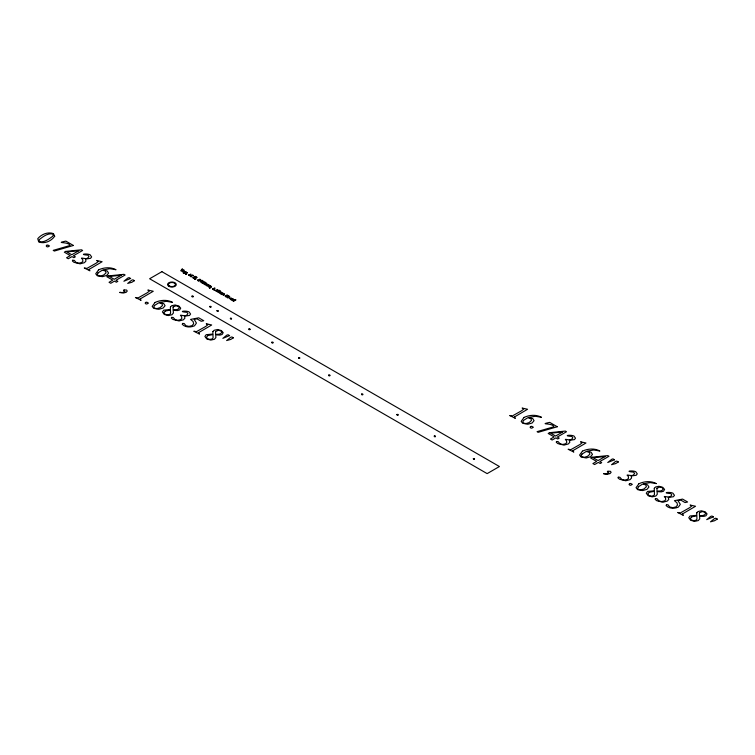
<?xml version="1.0" encoding="UTF-8"?>
<svg xmlns="http://www.w3.org/2000/svg" width="755" height="755" viewBox="0 0 755 755"><rect width="100%" height="100%" fill="white"/><g stroke="black" fill="none" stroke-linecap="round" stroke-linejoin="round"><path stroke-width="1.13" d="M192.006 296.139C191.628 298.112 194.95 295.564 192.006 296.139L193.157 296.8M209.824 306.426C209.446 308.399 212.768 305.85 209.824 306.426L210.975 307.087M217.025 310.579C216.638 312.561 219.969 310.003 217.025 310.579L218.176 311.249M230.388 318.299C230.011 320.271 233.333 317.723 230.388 318.299L231.54 318.959M248.895 328.982C248.518 330.964 251.84 328.406 248.895 328.982L250.047 329.642M271.857 342.232C271.479 344.214 274.801 341.666 271.857 342.232L273.008 342.902M298.584 357.672C298.206 359.644 301.528 357.096 298.584 357.672L299.744 358.332M328.746 375.084C328.368 377.056 331.69 374.508 328.746 375.084L329.897 375.745M361.645 394.072C361.267 396.054 364.589 393.506 361.645 394.072L362.796 394.742M396.941 414.457C396.564 416.439 399.886 413.882 396.941 414.457L398.102 415.118M434.295 436.022C433.917 438.004 437.239 435.446 434.295 436.022L435.456 436.692M473.366 458.578C472.989 460.559 476.311 458.002 473.366 458.578L474.527 459.248M225.132 295.828C226.264 298.923 226.613 293.94 227.935 295.913M227.953 295.932L227.425 295.073A1.048 0.604 0 0 0 226.83 295.016C225.547 295.262 227.104 297.819 225.16 295.837M226.925 296.866C228.001 299.952 228.501 294.988 229.718 296.951M229.746 296.96L229.209 296.102A1.048 0.604 0 0 0 228.614 296.045C227.331 296.3 228.897 298.848 226.944 296.875M231.643 298.536C232.615 297.206 225.49 299.169 231.625 298.527M202.859 282.077L204.039 281.757L202.925 281.03C205.058 282.379 199.216 282.276 202 282.889A1.029 0.595 0 0 0 202.566 282.785L202.831 282.096M183.984 272.385L184.956 272.98L183.135 272.866L184.579 273.414L186.4 272.14A1.104 0.642 0 0 0 185.938 271.743L183.984 272.385M170.432 307.011L170.385 309.522L163.722 310.145L162.41 311.938L164.279 314.457L168.299 315.562L171.961 314.75L173.405 313.014L173.206 310.333L177.472 310.569L179.643 309.965L180.709 308.153L178.897 306.039L175.094 304.982L171.678 305.737L170.432 307.011M212.919 331.539L212.872 334.05L206.2 334.673L204.898 336.466L206.766 338.986L210.787 340.09L214.448 339.278L215.892 337.542L215.694 334.861L219.96 335.097L222.121 334.493L223.197 332.681L221.375 330.567L217.572 329.51L214.156 330.265L212.919 331.539M654.302 488.287L654.255 490.797L647.582 491.43L646.28 493.213L648.149 495.742L652.169 496.847L655.831 496.035L657.275 494.289L657.077 491.609L661.342 491.845L663.503 491.241L664.579 489.429L662.758 487.315L658.955 486.267L655.538 487.013L654.302 488.287M696.789 512.815L696.742 515.325L690.07 515.958L688.768 517.741L690.627 520.27L694.647 521.375L698.318 520.563L699.753 518.817L699.564 516.137L703.82 516.373L705.991 515.769L707.058 513.957L705.245 511.843L701.442 510.795L698.026 511.541L696.789 512.815M204.331 283.351L203.095 283.351L204.331 283.351M218.554 291.392C214.769 291.732 219.601 292.553 218.988 290.515L220.243 290.92L218.959 290.184L217.761 290.873L218.554 291.392M232.833 299.207L231.105 299.546L232.833 299.207M205.822 282.729C204.435 284.871 201.047 283.125 204.624 282.153A0.944 0.547 0 0 1 205.162 282.2L205.822 282.729M232.427 300.433L233.522 301.283L235.966 299.877L234.909 300.141A1.123 0.651 0 0 0 234.437 299.754A0.972 0.557 0 0 0 233.833 299.669L232.427 300.433M88.882 269.478L89.93 270.809L84.258 267.978L86.91 268.393L96.13 263.202L98.225 261.57L96.697 260.503L102.133 261.721L88.882 269.478M140.034 299.018L141.091 300.339L135.409 297.508L138.061 297.932L147.291 292.732L149.377 291.1L147.848 290.043L153.284 291.251L140.034 299.018M198.452 332.738L199.499 334.069L193.827 331.237L196.479 331.653L205.709 326.462L207.795 324.829L206.266 323.763L211.702 324.98L198.452 332.738M514.334 417.034L515.382 418.355L509.71 415.524L512.362 415.948L521.582 410.758L523.677 409.125L522.149 408.059L527.585 409.267L514.334 417.034M572.743 450.754L573.8 452.085L568.128 449.253L570.78 449.678L580 444.478L582.096 442.845L580.557 441.788L585.993 442.996L572.743 450.754M682.312 514.023L683.369 515.344L677.697 512.513L680.349 512.938L689.57 507.738L691.665 506.105L690.136 505.048L695.563 506.256L682.312 514.023M204.379 282.587L205.435 282.7L204.379 282.587M193.233 275.471L190.43 276.094L191.308 276.906L190.194 275.886C193.893 276.858 191.27 273.725 193.233 275.471M200.5 279.671L197.697 280.284L198.574 281.105L197.461 280.086C201.16 281.049 198.537 277.925 200.5 279.671M184.409 272.404C185.824 273.82 186.447 270.686 184.409 272.404M232.851 300.443C234.286 301.868 234.984 298.64 232.851 300.443M182.144 271.404C184.767 273.914 185.919 269.346 182.144 271.404M173.084 306.983L173.121 309.824L176.472 309.71L178.274 309.05L179.369 307.719L178.312 306.398L175.981 305.756L173.084 306.983M215.562 331.502L215.609 334.352L218.959 334.238L220.753 333.578L221.847 332.247L220.8 330.926L218.459 330.284L215.562 331.502M656.944 488.259L656.992 491.099L660.342 490.986L662.135 490.335L663.23 488.995L662.182 487.673L659.842 487.032L656.944 488.259M699.432 512.787L699.479 515.627L702.82 515.514L704.623 514.863L705.717 513.523L704.66 512.201L702.329 511.56L699.432 512.787M209.305 285.635C206.889 286.853 209.314 286.862 209.692 285.494C209.201 283.493 204.822 287.74 208.484 285.315L209.305 285.635M233.22 299.31L231.851 300.094A0.982 0.566 0 0 1 231.228 299.999L230.766 299.301L232.087 298.65A0.991 0.566 0 0 1 232.71 298.753L233.05 298.952A0.972 0.566 0 0 1 233.22 299.31M206.54 284.031L205.181 284.918L207.474 284.503L206.464 285.664L207.927 284.465L205.936 283.333L204.18 284.342L206.54 284.031M220.658 292.185L219.299 293.072L221.593 292.647L220.583 293.808L222.036 292.619L220.054 291.487L218.299 292.496L220.658 292.185M223.357 293.742L221.989 294.629L224.292 294.205L223.282 295.365L224.669 294.101L222.753 293.044L220.998 294.054L223.357 293.742M72.622 260.258L72.376 260.994L73.962 262.315L80.087 263.844L84.418 262.683L85.966 261.022L85.466 259.05L90.562 258.333L91.629 256.926L90.138 254.794C87.051 253.161 77.944 254.397 87.948 255.162L88.958 256.502L87.901 257.88C86.532 260.088 78.312 256.19 82.691 259.399L82.871 261.39L81.634 262.523L78.907 263.184L76.255 262.598L74.207 260.305L72.622 260.258M171.574 317.393L171.328 318.119L172.904 319.44L179.039 320.969L183.361 319.818L184.918 318.148L184.409 316.175L189.514 315.458L190.581 314.052L189.09 311.919C185.994 310.296 176.897 311.532 186.9 312.287L187.91 313.627L186.853 315.014C185.485 317.213 177.265 313.316 181.634 316.524L181.813 318.516L180.587 319.648L177.859 320.318L175.198 319.724L173.159 317.43L171.574 317.393M556.492 441.543L556.246 442.27L557.822 443.591L563.957 445.12L568.279 443.968L569.836 442.298L569.327 440.325L574.432 439.608L575.499 438.202L574.008 436.069C570.912 434.446 561.814 435.682 571.818 436.437L572.828 437.777L571.762 439.165C570.402 441.364 562.182 437.466 566.552 440.675L566.731 442.666L565.504 443.798L562.777 444.468L560.116 443.874L558.077 441.581L556.492 441.543M618.26 477.207L618.024 477.943L619.6 479.255L625.735 480.784L630.057 479.633L631.614 477.962L631.105 475.999L636.21 475.282L637.277 473.866L635.785 471.743C632.69 470.11 623.592 471.346 633.596 472.101L634.596 473.442L633.539 474.829C632.18 477.028 623.951 473.13 628.33 476.339L628.509 478.33L627.273 479.463L624.555 480.133L621.894 479.538L619.855 477.245L618.26 477.207M655.434 498.668L655.198 499.404L656.774 500.725L662.909 502.245L667.231 501.094L668.788 499.433L668.279 497.46L673.385 496.743L674.451 495.337L672.96 493.204C669.864 491.571 660.767 492.807 670.77 493.562L671.771 494.902L670.714 496.29C669.345 498.489 661.125 494.601 665.504 497.8L665.683 499.791L664.447 500.924L661.729 501.594L659.068 500.999L657.029 498.706L655.434 498.668M182.587 271.423L183.88 271.564L182.587 271.423M182.616 323.451L182.248 324.339C185.334 327.528 190.656 327.585 194.516 325.792L196.451 323.083L194.139 319.393L196.951 318.836L201.179 321.271L203.756 320.724L198.716 317.817L190.553 319.412L193.091 321.507L193.648 323.791L192.091 325.641L188.929 326.405L185.881 325.698L184.192 323.517L182.616 323.451M666.486 504.736L666.108 505.614C669.204 508.804 674.526 508.861 678.377 507.077L680.321 504.359L678.009 500.669L680.821 500.112L685.049 502.556L687.626 501.999L682.586 499.093L674.423 500.688L676.961 502.783L677.518 505.076L675.952 506.916L672.799 507.681L669.751 506.983L668.062 504.793L666.486 504.736M98.065 272.857L97.31 274.565L98.103 275.584L100.566 276.028L103.709 275.037L106.068 272.857L105.37 270.951L102.303 270.205L98.065 272.857M154.53 305.464L153.775 307.162L154.567 308.182L157.031 308.625L160.173 307.634L162.533 305.454L161.834 303.548L158.767 302.802L154.53 305.464M182.248 268.978L180.7 270.781L184.126 270.073L182.163 270.12L182.248 268.978M523.517 420.412L522.762 422.111L523.555 423.14L526.018 423.574L529.161 422.583L531.52 420.403L530.822 418.506L527.754 417.751L523.517 420.412M581.935 454.142L581.171 455.841L581.973 456.86L584.436 457.303L587.569 456.313L589.938 454.132L589.23 452.226L586.173 451.481L581.935 454.142M638.4 486.739L637.635 488.438L638.437 489.466L640.901 489.901L644.043 488.91L646.403 486.73L645.695 484.833L642.637 484.078L638.4 486.739M53.426 234.777L52.699 236.315C48.905 238.976 44.328 242.827 39.411 241.609L39.194 239.703C42.922 236.692 47.659 232.965 52.737 233.993L53.426 234.777M46.716 245.3L46.234 245.97L46.716 246.63L47.867 246.904L49.5 245.97L47.867 245.026L46.716 245.3M145.658 302.434L145.186 303.095L145.658 303.755L146.81 304.038L148.442 303.095L146.819 302.151L145.658 302.434M530.576 426.584L530.104 427.245L530.576 427.906L531.728 428.189L533.36 427.245L531.737 426.301L530.576 426.584M629.528 483.71L629.047 484.37L629.528 485.04L630.68 485.314L632.312 484.38L630.689 483.426L629.528 483.71M98.575 269.865L95.734 273.782L97.225 275.745L102.387 276.689L106.672 275.452L108.597 273.121L107.267 271.007L103.237 269.865L109.89 268.714L116.015 269.733C110.683 266.826 103.963 267.355 98.575 269.865M155.039 302.462L152.199 306.379L153.69 308.342L158.852 309.295L163.137 308.049L165.071 305.718L163.731 303.604L159.701 302.462L166.355 301.311L172.48 302.33C167.148 299.424 160.428 299.961 155.039 302.462M524.027 417.421L521.186 421.337L522.677 423.3L527.839 424.244L532.124 423.008L534.049 420.667L532.719 418.553L528.689 417.421L535.342 416.269L541.467 417.288C536.135 414.382 529.415 414.91 524.027 417.421M582.435 451.141L579.595 455.057L581.095 457.02L586.258 457.974L590.542 456.728L592.467 454.397L591.127 452.283L587.107 451.141L593.76 449.989L599.885 451.009C594.544 448.102 587.824 448.64 582.435 451.141M638.909 483.747L636.059 487.664L637.56 489.627L642.722 490.571L647.007 489.334L648.932 486.994L647.592 484.88L643.571 483.747L650.225 482.596L656.35 483.615C651.018 480.709 644.289 481.237 638.909 483.747M130.615 278.482L123.886 281.238L127.888 278.01L129.124 277.614L130.615 278.482M229.567 335.607L222.838 338.363L226.83 335.135L228.076 334.739L229.567 335.607M614.485 459.757L607.756 462.513L611.748 459.285L612.994 458.889L614.485 459.757M713.437 516.882L706.708 519.648L710.7 516.42L711.937 516.014L713.437 516.882M134.437 280.681L131.814 282.304L127.689 283.427L131.681 280.19L132.927 279.803L134.437 280.681M233.38 337.806L230.766 339.429L226.632 340.562L230.634 337.315L231.87 336.938L233.38 337.806M618.298 461.956L615.684 463.579L611.55 464.712L615.542 461.465L616.788 461.088L618.298 461.956M717.25 519.081L714.626 520.714L710.502 521.837L714.494 518.6L715.74 518.213L717.25 519.081M124.037 289.967L123.509 290.618L124.018 291.26C127.614 292.053 120.932 293.063 120.111 292.232L119.658 292.496L123.452 293.016L126.179 292.298L127.227 291.081L126.604 290.024L124.037 289.967M607.907 471.243L607.369 471.903L607.879 472.545C611.484 473.338 604.793 474.338 603.981 473.508L603.528 473.772L607.322 474.291L610.049 473.574L611.097 472.356L610.474 471.309L607.907 471.243M165.354 311.032L163.948 312.693L165.005 314.231L167.431 314.901L169.639 314.41L170.583 313.41L170.479 310.031L165.354 311.032M207.842 335.56L206.426 337.221L207.493 338.759L209.918 339.429L212.127 338.938L213.07 337.938L212.967 334.559L207.842 335.56M649.224 492.317L647.818 493.968L648.875 495.516L651.301 496.186L653.509 495.686L654.453 494.685L654.349 491.307L649.224 492.317M691.712 516.845L690.297 518.496L691.353 520.044L693.779 520.714L695.997 520.214L696.941 519.213L696.837 515.835L691.712 516.845M54.69 236.23C51.255 241.194 44.564 244.11 38.722 241.968L37.75 238.665C41.44 234.267 47.839 231.615 53.435 233.597L54.69 236.23M73.395 245.46L54.36 251.047L53.19 250.377L70.055 245.488C68.686 241.298 53.954 243.648 65.855 241.109L73.395 245.46M65.647 251.406L64.326 252.179L70.281 255.615L66.563 257.757L68.271 258.748L71.989 256.606L73.877 257.691L75.349 256.842L73.462 255.756L82.625 250.462L81.493 249.801L65.647 251.406M78.728 250.736L71.753 254.765L66.808 251.915L78.728 250.736M108.135 275.934L106.804 276.707L112.759 280.143L109.05 282.285L110.758 283.276L114.477 281.134L116.364 282.219L117.837 281.37L115.949 280.284L125.113 274.99L123.971 274.329L108.135 275.934M121.215 275.264L114.231 279.293L109.296 276.443L121.215 275.264M161.9 271.668L149.622 278.755L487.145 473.621L499.423 466.533L161.9 271.668M187.202 272.517L185.456 273.527L187.202 272.517M187.787 272.159L187.787 272.159M188.533 275.037L189.675 275.688L189.26 275.452C192.648 274.886 190.232 273.48 190.524 274.376L188.533 275.037M195.026 276.358L192.685 277.708L194.148 278.548L193.271 277.727L194.139 277.227L195.215 277.849L194.422 277.066L195.054 276.698L196.479 277.198L195.026 276.358M196.913 277.33L194.469 278.737L196.913 277.33M199.905 280.567L200.613 281.351C198.103 283.248 206.304 279.341 199.905 280.567M201.774 280.681L200.858 281.209L200.075 280.756L201.774 280.681M208.748 286.73L210.069 287.457L209.135 286.919C215.279 287.948 207.483 284.276 210.956 286.513L208.748 286.73M212.448 288.844L213.589 289.495L213.174 289.259C216.553 288.703 214.175 287.277 214.439 288.183L212.448 288.844M214.354 289.703L213.91 289.958L214.354 289.703M215.175 290.411L216.317 291.071L215.902 290.835C219.28 290.26 216.902 288.891 217.166 289.76L215.175 290.411M557.265 426.745L538.221 432.322L537.06 431.652L553.925 426.764C552.556 422.573 537.824 424.923 549.725 422.385L557.265 426.745M549.517 432.69L548.187 433.455L554.142 436.89L550.433 439.032L552.141 440.023L555.859 437.881L557.747 438.966L559.219 438.117L557.332 437.032L566.495 431.737L565.353 431.077L549.517 432.69M562.598 432.011L555.614 436.041L550.678 433.191L562.598 432.011M592.005 457.219L590.674 457.983L596.629 461.418L592.911 463.561L594.629 464.551L598.337 462.409L600.225 463.495L601.697 462.645L599.81 461.56L608.983 456.265L607.841 455.605L592.005 457.219M605.085 456.539L598.102 460.569L593.166 457.719L605.085 456.539M186.806 273.801L185.504 274.225L186.806 273.801M195.828 279.001L194.526 279.435L195.828 279.001M210.72 287.608L209.418 288.032L210.72 287.608M168.827 286.315A4.36 2.52 0 0 0 176.132 285.192A4.36 2.52 0 0 0 170.781 282.106A4.36 2.52 0 0 0 168.827 286.315M169.413 285.985A3.539 2.048 0 0 0 175.33 285.069A3.539 2.048 0 0 0 170.998 282.559A3.539 2.048 0 0 0 169.413 285.985"/></g></svg>
